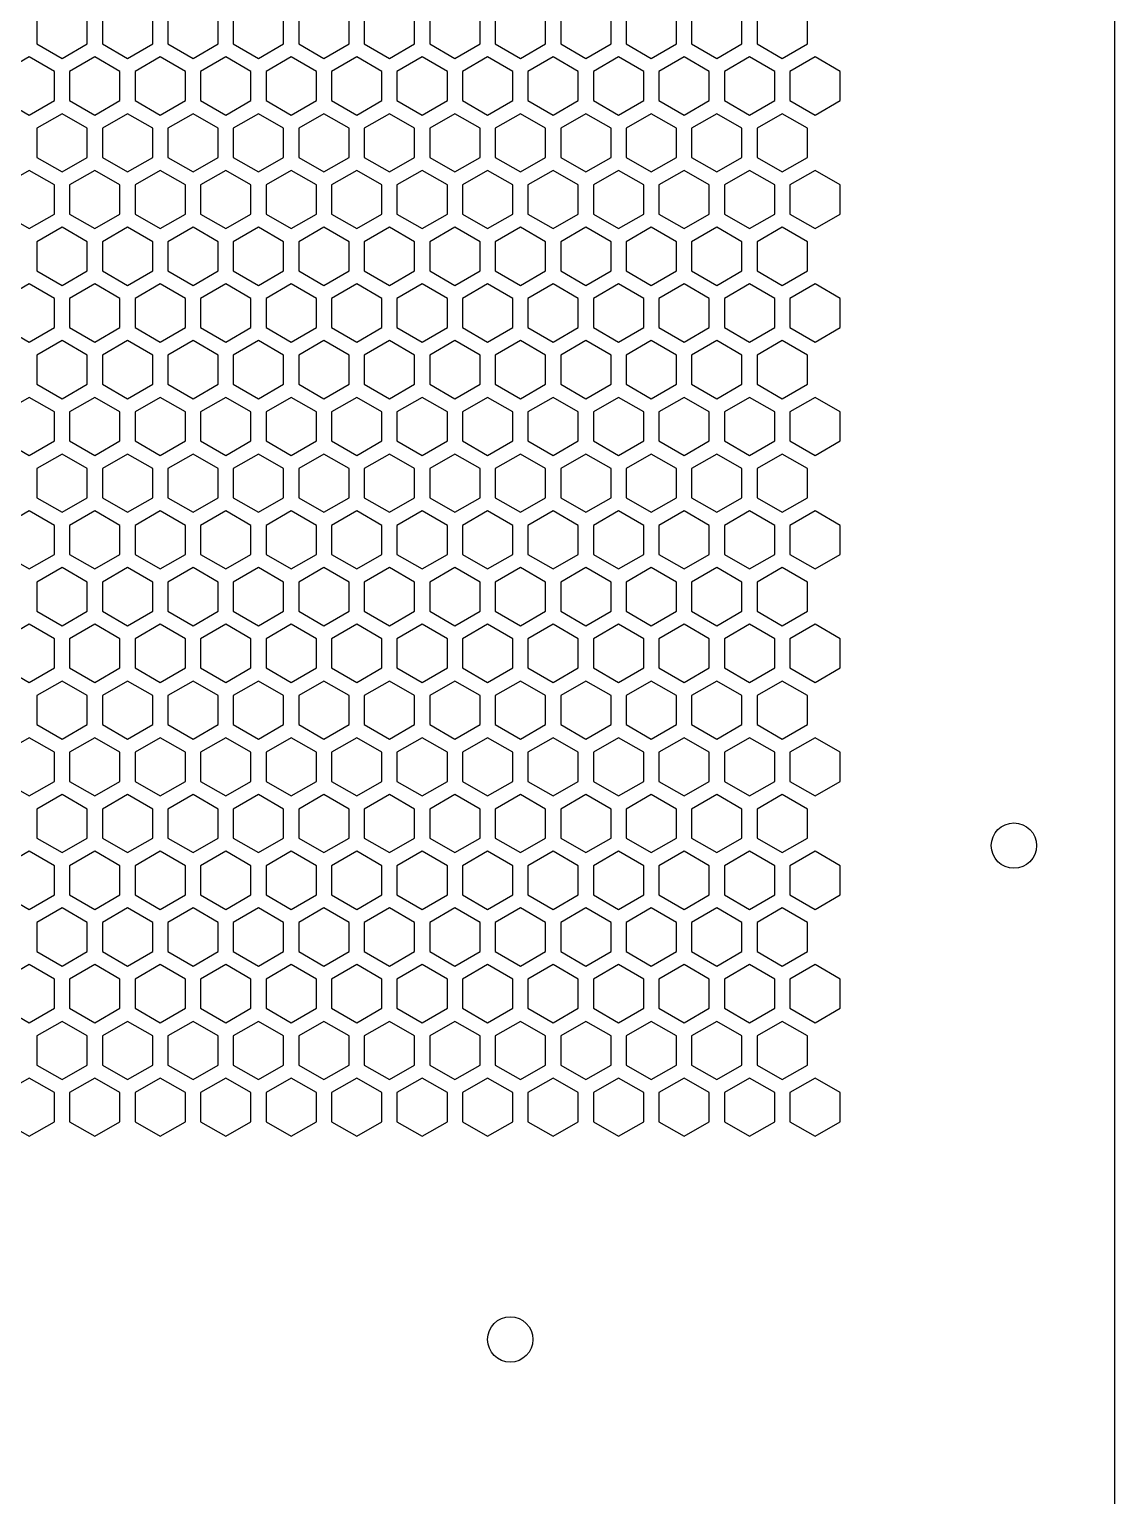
# Model space of a CAD drawing. Header units: millimetres. Extents: x 0 to 430, y 0 to 571.
# Drawn here: x 322.2 to 430, y 285.5 to 431 of the extents above; entities that cross this region are included whole.
import ezdxf

# ---------------------------------------------------------------- set-up
doc = ezdxf.new("R2010")
doc.units = ezdxf.units.MM
doc.layers.add('CUT', color=1, linetype='CONTINUOUS')

msp = doc.modelspace()

# ---------------------------------------------------------------- linework, layer by layer
at = {"layer": 'CUT'}
msp.add_line((430, 0), (430, 571), dxfattribs=at)
for points in [[(328, 432.4434), (325.5, 433.8868), (323, 432.4434), (323, 429.5566), (325.5, 428.1132), (328, 429.5566)], [(334.5, 432.4434), (332, 433.8868), (329.5, 432.4434), (329.5, 429.5566), (332, 428.1132), (334.5, 429.5566)], [(341, 432.4434), (338.5, 433.8868), (336, 432.4434), (336, 429.5566), (338.5, 428.1132), (341, 429.5566)], [(347.5, 432.4434), (345, 433.8868), (342.5, 432.4434), (342.5, 429.5566), (345, 428.1132), (347.5, 429.5566)], [(354, 432.4434), (351.5, 433.8868), (349, 432.4434), (349, 429.5566), (351.5, 428.1132), (354, 429.5566)], [(360.5, 432.4434), (358, 433.8868), (355.5, 432.4434), (355.5, 429.5566), (358, 428.1132), (360.5, 429.5566)], [(367, 432.4434), (364.5, 433.8868), (362, 432.4434), (362, 429.5566), (364.5, 428.1132), (367, 429.5566)], [(373.5, 432.4434), (371, 433.8868), (368.5, 432.4434), (368.5, 429.5566), (371, 428.1132), (373.5, 429.5566)], [(380, 432.4434), (377.5, 433.8868), (375, 432.4434), (375, 429.5566), (377.5, 428.1132), (380, 429.5566)], [(386.5, 432.4434), (384, 433.8868), (381.5, 432.4434), (381.5, 429.5566), (384, 428.1132), (386.5, 429.5566)], [(393, 432.4434), (390.5, 433.8868), (388, 432.4434), (388, 429.5566), (390.5, 428.1132), (393, 429.5566)], [(399.5, 432.4434), (397, 433.8868), (394.5, 432.4434), (394.5, 429.5566), (397, 428.1132), (399.5, 429.5566)], [(324.75, 426.8142), (322.25, 428.2576), (319.75, 426.8142), (319.75, 423.9275), (322.25, 422.4841), (324.75, 423.9275)], [(331.25, 426.8142), (328.75, 428.2576), (326.25, 426.8142), (326.25, 423.9275), (328.75, 422.4841), (331.25, 423.9275)], [(337.75, 426.8142), (335.25, 428.2576), (332.75, 426.8142), (332.75, 423.9275), (335.25, 422.4841), (337.75, 423.9275)], [(344.25, 426.8142), (341.75, 428.2576), (339.25, 426.8142), (339.25, 423.9275), (341.75, 422.4841), (344.25, 423.9275)], [(350.75, 426.8142), (348.25, 428.2576), (345.75, 426.8142), (345.75, 423.9275), (348.25, 422.4841), (350.75, 423.9275)], [(357.25, 426.8142), (354.75, 428.2576), (352.25, 426.8142), (352.25, 423.9275), (354.75, 422.4841), (357.25, 423.9275)], [(363.75, 426.8142), (361.25, 428.2576), (358.75, 426.8142), (358.75, 423.9275), (361.25, 422.4841), (363.75, 423.9275)], [(370.25, 426.8142), (367.75, 428.2576), (365.25, 426.8142), (365.25, 423.9275), (367.75, 422.4841), (370.25, 423.9275)], [(376.75, 426.8142), (374.25, 428.2576), (371.75, 426.8142), (371.75, 423.9275), (374.25, 422.4841), (376.75, 423.9275)], [(383.25, 426.8142), (380.75, 428.2576), (378.25, 426.8142), (378.25, 423.9275), (380.75, 422.4841), (383.25, 423.9275)], [(389.75, 426.8142), (387.25, 428.2576), (384.75, 426.8142), (384.75, 423.9275), (387.25, 422.4841), (389.75, 423.9275)], [(396.25, 426.8142), (393.75, 428.2576), (391.25, 426.8142), (391.25, 423.9275), (393.75, 422.4841), (396.25, 423.9275)], [(402.75, 426.8142), (400.25, 428.2576), (397.75, 426.8142), (397.75, 423.9275), (400.25, 422.4841), (402.75, 423.9275)], [(328, 421.185), (325.5, 422.6284), (323, 421.185), (323, 418.2983), (325.5, 416.8549), (328, 418.2983)], [(334.5, 421.185), (332, 422.6284), (329.5, 421.185), (329.5, 418.2983), (332, 416.8549), (334.5, 418.2983)], [(341, 421.185), (338.5, 422.6284), (336, 421.185), (336, 418.2983), (338.5, 416.8549), (341, 418.2983)], [(347.5, 421.185), (345, 422.6284), (342.5, 421.185), (342.5, 418.2983), (345, 416.8549), (347.5, 418.2983)], [(354, 421.185), (351.5, 422.6284), (349, 421.185), (349, 418.2983), (351.5, 416.8549), (354, 418.2983)], [(360.5, 421.185), (358, 422.6284), (355.5, 421.185), (355.5, 418.2983), (358, 416.8549), (360.5, 418.2983)], [(367, 421.185), (364.5, 422.6284), (362, 421.185), (362, 418.2983), (364.5, 416.8549), (367, 418.2983)], [(373.5, 421.185), (371, 422.6284), (368.5, 421.185), (368.5, 418.2983), (371, 416.8549), (373.5, 418.2983)], [(380, 421.185), (377.5, 422.6284), (375, 421.185), (375, 418.2983), (377.5, 416.8549), (380, 418.2983)], [(386.5, 421.185), (384, 422.6284), (381.5, 421.185), (381.5, 418.2983), (384, 416.8549), (386.5, 418.2983)], [(393, 421.185), (390.5, 422.6284), (388, 421.185), (388, 418.2983), (390.5, 416.8549), (393, 418.2983)], [(399.5, 421.185), (397, 422.6284), (394.5, 421.185), (394.5, 418.2983), (397, 416.8549), (399.5, 418.2983)], [(324.75, 415.5559), (322.25, 416.9993), (319.75, 415.5559), (319.75, 412.6691), (322.25, 411.2258), (324.75, 412.6691)], [(331.25, 415.5559), (328.75, 416.9993), (326.25, 415.5559), (326.25, 412.6691), (328.75, 411.2258), (331.25, 412.6691)], [(337.75, 415.5559), (335.25, 416.9993), (332.75, 415.5559), (332.75, 412.6691), (335.25, 411.2258), (337.75, 412.6691)], [(344.25, 415.5559), (341.75, 416.9993), (339.25, 415.5559), (339.25, 412.6691), (341.75, 411.2258), (344.25, 412.6691)], [(350.75, 415.5559), (348.25, 416.9993), (345.75, 415.5559), (345.75, 412.6691), (348.25, 411.2258), (350.75, 412.6691)], [(357.25, 415.5559), (354.75, 416.9993), (352.25, 415.5559), (352.25, 412.6691), (354.75, 411.2258), (357.25, 412.6691)], [(363.75, 415.5559), (361.25, 416.9993), (358.75, 415.5559), (358.75, 412.6691), (361.25, 411.2258), (363.75, 412.6691)], [(370.25, 415.5559), (367.75, 416.9993), (365.25, 415.5559), (365.25, 412.6691), (367.75, 411.2258), (370.25, 412.6691)], [(376.75, 415.5559), (374.25, 416.9993), (371.75, 415.5559), (371.75, 412.6691), (374.25, 411.2258), (376.75, 412.6691)], [(383.25, 415.5559), (380.75, 416.9993), (378.25, 415.5559), (378.25, 412.6691), (380.75, 411.2258), (383.25, 412.6691)], [(389.75, 415.5559), (387.25, 416.9993), (384.75, 415.5559), (384.75, 412.6691), (387.25, 411.2258), (389.75, 412.6691)], [(396.25, 415.5559), (393.75, 416.9993), (391.25, 415.5559), (391.25, 412.6691), (393.75, 411.2258), (396.25, 412.6691)], [(402.75, 415.5559), (400.25, 416.9993), (397.75, 415.5559), (397.75, 412.6691), (400.25, 411.2258), (402.75, 412.6691)], [(328, 409.9267), (325.5, 411.3701), (323, 409.9267), (323, 407.04), (325.5, 405.5966), (328, 407.04)], [(334.5, 409.9267), (332, 411.3701), (329.5, 409.9267), (329.5, 407.04), (332, 405.5966), (334.5, 407.04)], [(341, 409.9267), (338.5, 411.3701), (336, 409.9267), (336, 407.04), (338.5, 405.5966), (341, 407.04)], [(347.5, 409.9267), (345, 411.3701), (342.5, 409.9267), (342.5, 407.04), (345, 405.5966), (347.5, 407.04)], [(354, 409.9267), (351.5, 411.3701), (349, 409.9267), (349, 407.04), (351.5, 405.5966), (354, 407.04)], [(360.5, 409.9267), (358, 411.3701), (355.5, 409.9267), (355.5, 407.04), (358, 405.5966), (360.5, 407.04)], [(367, 409.9267), (364.5, 411.3701), (362, 409.9267), (362, 407.04), (364.5, 405.5966), (367, 407.04)], [(373.5, 409.9267), (371, 411.3701), (368.5, 409.9267), (368.5, 407.04), (371, 405.5966), (373.5, 407.04)], [(380, 409.9267), (377.5, 411.3701), (375, 409.9267), (375, 407.04), (377.5, 405.5966), (380, 407.04)], [(386.5, 409.9267), (384, 411.3701), (381.5, 409.9267), (381.5, 407.04), (384, 405.5966), (386.5, 407.04)], [(393, 409.9267), (390.5, 411.3701), (388, 409.9267), (388, 407.04), (390.5, 405.5966), (393, 407.04)], [(399.5, 409.9267), (397, 411.3701), (394.5, 409.9267), (394.5, 407.04), (397, 405.5966), (399.5, 407.04)], [(324.75, 404.2976), (322.25, 405.7409), (319.75, 404.2976), (319.75, 401.4108), (322.25, 399.9674), (324.75, 401.4108)], [(331.25, 404.2976), (328.75, 405.7409), (326.25, 404.2976), (326.25, 401.4108), (328.75, 399.9674), (331.25, 401.4108)], [(337.75, 404.2976), (335.25, 405.7409), (332.75, 404.2976), (332.75, 401.4108), (335.25, 399.9674), (337.75, 401.4108)], [(344.25, 404.2976), (341.75, 405.7409), (339.25, 404.2976), (339.25, 401.4108), (341.75, 399.9674), (344.25, 401.4108)], [(350.75, 404.2976), (348.25, 405.7409), (345.75, 404.2976), (345.75, 401.4108), (348.25, 399.9674), (350.75, 401.4108)], [(357.25, 404.2976), (354.75, 405.7409), (352.25, 404.2976), (352.25, 401.4108), (354.75, 399.9674), (357.25, 401.4108)], [(363.75, 404.2976), (361.25, 405.7409), (358.75, 404.2976), (358.75, 401.4108), (361.25, 399.9674), (363.75, 401.4108)], [(370.25, 404.2976), (367.75, 405.7409), (365.25, 404.2976), (365.25, 401.4108), (367.75, 399.9674), (370.25, 401.4108)], [(376.75, 404.2976), (374.25, 405.7409), (371.75, 404.2976), (371.75, 401.4108), (374.25, 399.9674), (376.75, 401.4108)], [(383.25, 404.2976), (380.75, 405.7409), (378.25, 404.2976), (378.25, 401.4108), (380.75, 399.9674), (383.25, 401.4108)], [(389.75, 404.2976), (387.25, 405.7409), (384.75, 404.2976), (384.75, 401.4108), (387.25, 399.9674), (389.75, 401.4108)], [(396.25, 404.2976), (393.75, 405.7409), (391.25, 404.2976), (391.25, 401.4108), (393.75, 399.9674), (396.25, 401.4108)], [(402.75, 404.2976), (400.25, 405.7409), (397.75, 404.2976), (397.75, 401.4108), (400.25, 399.9674), (402.75, 401.4108)], [(328, 398.6684), (325.5, 400.1118), (323, 398.6684), (323, 395.7816), (325.5, 394.3383), (328, 395.7816)], [(334.5, 398.6684), (332, 400.1118), (329.5, 398.6684), (329.5, 395.7816), (332, 394.3383), (334.5, 395.7816)], [(341, 398.6684), (338.5, 400.1118), (336, 398.6684), (336, 395.7816), (338.5, 394.3383), (341, 395.7816)], [(347.5, 398.6684), (345, 400.1118), (342.5, 398.6684), (342.5, 395.7816), (345, 394.3383), (347.5, 395.7816)], [(354, 398.6684), (351.5, 400.1118), (349, 398.6684), (349, 395.7816), (351.5, 394.3383), (354, 395.7816)], [(360.5, 398.6684), (358, 400.1118), (355.5, 398.6684), (355.5, 395.7816), (358, 394.3383), (360.5, 395.7816)], [(367, 398.6684), (364.5, 400.1118), (362, 398.6684), (362, 395.7816), (364.5, 394.3383), (367, 395.7816)], [(373.5, 398.6684), (371, 400.1118), (368.5, 398.6684), (368.5, 395.7816), (371, 394.3383), (373.5, 395.7816)], [(380, 398.6684), (377.5, 400.1118), (375, 398.6684), (375, 395.7816), (377.5, 394.3383), (380, 395.7816)], [(386.5, 398.6684), (384, 400.1118), (381.5, 398.6684), (381.5, 395.7816), (384, 394.3383), (386.5, 395.7816)], [(393, 398.6684), (390.5, 400.1118), (388, 398.6684), (388, 395.7816), (390.5, 394.3383), (393, 395.7816)], [(399.5, 398.6684), (397, 400.1118), (394.5, 398.6684), (394.5, 395.7816), (397, 394.3383), (399.5, 395.7816)], [(324.75, 393.0392), (322.25, 394.4826), (319.75, 393.0392), (319.75, 390.1525), (322.25, 388.7091), (324.75, 390.1525)], [(331.25, 393.0392), (328.75, 394.4826), (326.25, 393.0392), (326.25, 390.1525), (328.75, 388.7091), (331.25, 390.1525)], [(337.75, 393.0392), (335.25, 394.4826), (332.75, 393.0392), (332.75, 390.1525), (335.25, 388.7091), (337.75, 390.1525)], [(344.25, 393.0392), (341.75, 394.4826), (339.25, 393.0392), (339.25, 390.1525), (341.75, 388.7091), (344.25, 390.1525)], [(350.75, 393.0392), (348.25, 394.4826), (345.75, 393.0392), (345.75, 390.1525), (348.25, 388.7091), (350.75, 390.1525)], [(357.25, 393.0392), (354.75, 394.4826), (352.25, 393.0392), (352.25, 390.1525), (354.75, 388.7091), (357.25, 390.1525)], [(363.75, 393.0392), (361.25, 394.4826), (358.75, 393.0392), (358.75, 390.1525), (361.25, 388.7091), (363.75, 390.1525)], [(370.25, 393.0392), (367.75, 394.4826), (365.25, 393.0392), (365.25, 390.1525), (367.75, 388.7091), (370.25, 390.1525)], [(376.75, 393.0392), (374.25, 394.4826), (371.75, 393.0392), (371.75, 390.1525), (374.25, 388.7091), (376.75, 390.1525)], [(383.25, 393.0392), (380.75, 394.4826), (378.25, 393.0392), (378.25, 390.1525), (380.75, 388.7091), (383.25, 390.1525)], [(389.75, 393.0392), (387.25, 394.4826), (384.75, 393.0392), (384.75, 390.1525), (387.25, 388.7091), (389.75, 390.1525)], [(396.25, 393.0392), (393.75, 394.4826), (391.25, 393.0392), (391.25, 390.1525), (393.75, 388.7091), (396.25, 390.1525)], [(402.75, 393.0392), (400.25, 394.4826), (397.75, 393.0392), (397.75, 390.1525), (400.25, 388.7091), (402.75, 390.1525)], [(328, 387.4101), (325.5, 388.8534), (323, 387.4101), (323, 384.5233), (325.5, 383.0799), (328, 384.5233)], [(334.5, 387.4101), (332, 388.8534), (329.5, 387.4101), (329.5, 384.5233), (332, 383.0799), (334.5, 384.5233)], [(341, 387.4101), (338.5, 388.8534), (336, 387.4101), (336, 384.5233), (338.5, 383.0799), (341, 384.5233)], [(347.5, 387.4101), (345, 388.8534), (342.5, 387.4101), (342.5, 384.5233), (345, 383.0799), (347.5, 384.5233)], [(354, 387.4101), (351.5, 388.8534), (349, 387.4101), (349, 384.5233), (351.5, 383.0799), (354, 384.5233)], [(360.5, 387.4101), (358, 388.8534), (355.5, 387.4101), (355.5, 384.5233), (358, 383.0799), (360.5, 384.5233)], [(367, 387.4101), (364.5, 388.8534), (362, 387.4101), (362, 384.5233), (364.5, 383.0799), (367, 384.5233)], [(373.5, 387.4101), (371, 388.8534), (368.5, 387.4101), (368.5, 384.5233), (371, 383.0799), (373.5, 384.5233)], [(380, 387.4101), (377.5, 388.8534), (375, 387.4101), (375, 384.5233), (377.5, 383.0799), (380, 384.5233)], [(386.5, 387.4101), (384, 388.8534), (381.5, 387.4101), (381.5, 384.5233), (384, 383.0799), (386.5, 384.5233)], [(393, 387.4101), (390.5, 388.8534), (388, 387.4101), (388, 384.5233), (390.5, 383.0799), (393, 384.5233)], [(399.5, 387.4101), (397, 388.8534), (394.5, 387.4101), (394.5, 384.5233), (397, 383.0799), (399.5, 384.5233)], [(324.75, 381.7809), (322.25, 383.2243), (319.75, 381.7809), (319.75, 378.8941), (322.25, 377.4508), (324.75, 378.8941)], [(331.25, 381.7809), (328.75, 383.2243), (326.25, 381.7809), (326.25, 378.8941), (328.75, 377.4508), (331.25, 378.8941)], [(337.75, 381.7809), (335.25, 383.2243), (332.75, 381.7809), (332.75, 378.8941), (335.25, 377.4508), (337.75, 378.8941)], [(344.25, 381.7809), (341.75, 383.2243), (339.25, 381.7809), (339.25, 378.8941), (341.75, 377.4508), (344.25, 378.8941)], [(350.75, 381.7809), (348.25, 383.2243), (345.75, 381.7809), (345.75, 378.8941), (348.25, 377.4508), (350.75, 378.8941)], [(357.25, 381.7809), (354.75, 383.2243), (352.25, 381.7809), (352.25, 378.8941), (354.75, 377.4508), (357.25, 378.8941)], [(363.75, 381.7809), (361.25, 383.2243), (358.75, 381.7809), (358.75, 378.8941), (361.25, 377.4508), (363.75, 378.8941)], [(370.25, 381.7809), (367.75, 383.2243), (365.25, 381.7809), (365.25, 378.8941), (367.75, 377.4508), (370.25, 378.8941)], [(376.75, 381.7809), (374.25, 383.2243), (371.75, 381.7809), (371.75, 378.8941), (374.25, 377.4508), (376.75, 378.8941)], [(383.25, 381.7809), (380.75, 383.2243), (378.25, 381.7809), (378.25, 378.8941), (380.75, 377.4508), (383.25, 378.8941)], [(389.75, 381.7809), (387.25, 383.2243), (384.75, 381.7809), (384.75, 378.8941), (387.25, 377.4508), (389.75, 378.8941)], [(396.25, 381.7809), (393.75, 383.2243), (391.25, 381.7809), (391.25, 378.8941), (393.75, 377.4508), (396.25, 378.8941)], [(402.75, 381.7809), (400.25, 383.2243), (397.75, 381.7809), (397.75, 378.8941), (400.25, 377.4508), (402.75, 378.8941)], [(328, 376.1517), (325.5, 377.5951), (323, 376.1517), (323, 373.265), (325.5, 371.8216), (328, 373.265)], [(334.5, 376.1517), (332, 377.5951), (329.5, 376.1517), (329.5, 373.265), (332, 371.8216), (334.5, 373.265)], [(341, 376.1517), (338.5, 377.5951), (336, 376.1517), (336, 373.265), (338.5, 371.8216), (341, 373.265)], [(347.5, 376.1517), (345, 377.5951), (342.5, 376.1517), (342.5, 373.265), (345, 371.8216), (347.5, 373.265)], [(354, 376.1517), (351.5, 377.5951), (349, 376.1517), (349, 373.265), (351.5, 371.8216), (354, 373.265)], [(360.5, 376.1517), (358, 377.5951), (355.5, 376.1517), (355.5, 373.265), (358, 371.8216), (360.5, 373.265)], [(367, 376.1517), (364.5, 377.5951), (362, 376.1517), (362, 373.265), (364.5, 371.8216), (367, 373.265)], [(373.5, 376.1517), (371, 377.5951), (368.5, 376.1517), (368.5, 373.265), (371, 371.8216), (373.5, 373.265)], [(380, 376.1517), (377.5, 377.5951), (375, 376.1517), (375, 373.265), (377.5, 371.8216), (380, 373.265)], [(386.5, 376.1517), (384, 377.5951), (381.5, 376.1517), (381.5, 373.265), (384, 371.8216), (386.5, 373.265)], [(393, 376.1517), (390.5, 377.5951), (388, 376.1517), (388, 373.265), (390.5, 371.8216), (393, 373.265)], [(399.5, 376.1517), (397, 377.5951), (394.5, 376.1517), (394.5, 373.265), (397, 371.8216), (399.5, 373.265)], [(324.75, 370.5226), (322.25, 371.9659), (319.75, 370.5226), (319.75, 367.6358), (322.25, 366.1924), (324.75, 367.6358)], [(331.25, 370.5226), (328.75, 371.9659), (326.25, 370.5226), (326.25, 367.6358), (328.75, 366.1924), (331.25, 367.6358)], [(337.75, 370.5226), (335.25, 371.9659), (332.75, 370.5226), (332.75, 367.6358), (335.25, 366.1924), (337.75, 367.6358)], [(344.25, 370.5226), (341.75, 371.9659), (339.25, 370.5226), (339.25, 367.6358), (341.75, 366.1924), (344.25, 367.6358)], [(350.75, 370.5226), (348.25, 371.9659), (345.75, 370.5226), (345.75, 367.6358), (348.25, 366.1924), (350.75, 367.6358)], [(357.25, 370.5226), (354.75, 371.9659), (352.25, 370.5226), (352.25, 367.6358), (354.75, 366.1924), (357.25, 367.6358)], [(363.75, 370.5226), (361.25, 371.9659), (358.75, 370.5226), (358.75, 367.6358), (361.25, 366.1924), (363.75, 367.6358)], [(370.25, 370.5226), (367.75, 371.9659), (365.25, 370.5226), (365.25, 367.6358), (367.75, 366.1924), (370.25, 367.6358)], [(376.75, 370.5226), (374.25, 371.9659), (371.75, 370.5226), (371.75, 367.6358), (374.25, 366.1924), (376.75, 367.6358)], [(383.25, 370.5226), (380.75, 371.9659), (378.25, 370.5226), (378.25, 367.6358), (380.75, 366.1924), (383.25, 367.6358)], [(389.75, 370.5226), (387.25, 371.9659), (384.75, 370.5226), (384.75, 367.6358), (387.25, 366.1924), (389.75, 367.6358)], [(396.25, 370.5226), (393.75, 371.9659), (391.25, 370.5226), (391.25, 367.6358), (393.75, 366.1924), (396.25, 367.6358)], [(402.75, 370.5226), (400.25, 371.9659), (397.75, 370.5226), (397.75, 367.6358), (400.25, 366.1924), (402.75, 367.6358)], [(328, 364.8934), (325.5, 366.3368), (323, 364.8934), (323, 362.0066), (325.5, 360.5633), (328, 362.0066)], [(334.5, 364.8934), (332, 366.3368), (329.5, 364.8934), (329.5, 362.0066), (332, 360.5633), (334.5, 362.0066)], [(341, 364.8934), (338.5, 366.3368), (336, 364.8934), (336, 362.0066), (338.5, 360.5633), (341, 362.0066)], [(347.5, 364.8934), (345, 366.3368), (342.5, 364.8934), (342.5, 362.0066), (345, 360.5633), (347.5, 362.0066)], [(354, 364.8934), (351.5, 366.3368), (349, 364.8934), (349, 362.0066), (351.5, 360.5633), (354, 362.0066)], [(360.5, 364.8934), (358, 366.3368), (355.5, 364.8934), (355.5, 362.0066), (358, 360.5633), (360.5, 362.0066)], [(367, 364.8934), (364.5, 366.3368), (362, 364.8934), (362, 362.0066), (364.5, 360.5633), (367, 362.0066)], [(373.5, 364.8934), (371, 366.3368), (368.5, 364.8934), (368.5, 362.0066), (371, 360.5633), (373.5, 362.0066)], [(380, 364.8934), (377.5, 366.3368), (375, 364.8934), (375, 362.0066), (377.5, 360.5633), (380, 362.0066)], [(386.5, 364.8934), (384, 366.3368), (381.5, 364.8934), (381.5, 362.0066), (384, 360.5633), (386.5, 362.0066)], [(393, 364.8934), (390.5, 366.3368), (388, 364.8934), (388, 362.0066), (390.5, 360.5633), (393, 362.0066)], [(399.5, 364.8934), (397, 366.3368), (394.5, 364.8934), (394.5, 362.0066), (397, 360.5633), (399.5, 362.0066)], [(324.75, 359.2642), (322.25, 360.7076), (319.75, 359.2642), (319.75, 356.3775), (322.25, 354.9341), (324.75, 356.3775)], [(331.25, 359.2642), (328.75, 360.7076), (326.25, 359.2642), (326.25, 356.3775), (328.75, 354.9341), (331.25, 356.3775)], [(337.75, 359.2642), (335.25, 360.7076), (332.75, 359.2642), (332.75, 356.3775), (335.25, 354.9341), (337.75, 356.3775)], [(344.25, 359.2642), (341.75, 360.7076), (339.25, 359.2642), (339.25, 356.3775), (341.75, 354.9341), (344.25, 356.3775)], [(350.75, 359.2642), (348.25, 360.7076), (345.75, 359.2642), (345.75, 356.3775), (348.25, 354.9341), (350.75, 356.3775)], [(357.25, 359.2642), (354.75, 360.7076), (352.25, 359.2642), (352.25, 356.3775), (354.75, 354.9341), (357.25, 356.3775)], [(363.75, 359.2642), (361.25, 360.7076), (358.75, 359.2642), (358.75, 356.3775), (361.25, 354.9341), (363.75, 356.3775)], [(370.25, 359.2642), (367.75, 360.7076), (365.25, 359.2642), (365.25, 356.3775), (367.75, 354.9341), (370.25, 356.3775)], [(376.75, 359.2642), (374.25, 360.7076), (371.75, 359.2642), (371.75, 356.3775), (374.25, 354.9341), (376.75, 356.3775)], [(383.25, 359.2642), (380.75, 360.7076), (378.25, 359.2642), (378.25, 356.3775), (380.75, 354.9341), (383.25, 356.3775)], [(389.75, 359.2642), (387.25, 360.7076), (384.75, 359.2642), (384.75, 356.3775), (387.25, 354.9341), (389.75, 356.3775)], [(396.25, 359.2642), (393.75, 360.7076), (391.25, 359.2642), (391.25, 356.3775), (393.75, 354.9341), (396.25, 356.3775)], [(402.75, 359.2642), (400.25, 360.7076), (397.75, 359.2642), (397.75, 356.3775), (400.25, 354.9341), (402.75, 356.3775)], [(328, 353.6351), (325.5, 355.0784), (323, 353.6351), (323, 350.7483), (325.5, 349.3049), (328, 350.7483)], [(334.5, 353.6351), (332, 355.0784), (329.5, 353.6351), (329.5, 350.7483), (332, 349.3049), (334.5, 350.7483)], [(341, 353.6351), (338.5, 355.0784), (336, 353.6351), (336, 350.7483), (338.5, 349.3049), (341, 350.7483)], [(347.5, 353.6351), (345, 355.0784), (342.5, 353.6351), (342.5, 350.7483), (345, 349.3049), (347.5, 350.7483)], [(354, 353.6351), (351.5, 355.0784), (349, 353.6351), (349, 350.7483), (351.5, 349.3049), (354, 350.7483)], [(360.5, 353.6351), (358, 355.0784), (355.5, 353.6351), (355.5, 350.7483), (358, 349.3049), (360.5, 350.7483)], [(367, 353.6351), (364.5, 355.0784), (362, 353.6351), (362, 350.7483), (364.5, 349.3049), (367, 350.7483)], [(373.5, 353.6351), (371, 355.0784), (368.5, 353.6351), (368.5, 350.7483), (371, 349.3049), (373.5, 350.7483)], [(380, 353.6351), (377.5, 355.0784), (375, 353.6351), (375, 350.7483), (377.5, 349.3049), (380, 350.7483)], [(386.5, 353.6351), (384, 355.0784), (381.5, 353.6351), (381.5, 350.7483), (384, 349.3049), (386.5, 350.7483)], [(393, 353.6351), (390.5, 355.0784), (388, 353.6351), (388, 350.7483), (390.5, 349.3049), (393, 350.7483)], [(399.5, 353.6351), (397, 355.0784), (394.5, 353.6351), (394.5, 350.7483), (397, 349.3049), (399.5, 350.7483)], [(324.75, 348.0059), (322.25, 349.4493), (319.75, 348.0059), (319.75, 345.1191), (322.25, 343.6758), (324.75, 345.1191)], [(331.25, 348.0059), (328.75, 349.4493), (326.25, 348.0059), (326.25, 345.1191), (328.75, 343.6758), (331.25, 345.1191)], [(337.75, 348.0059), (335.25, 349.4493), (332.75, 348.0059), (332.75, 345.1191), (335.25, 343.6758), (337.75, 345.1191)], [(344.25, 348.0059), (341.75, 349.4493), (339.25, 348.0059), (339.25, 345.1191), (341.75, 343.6758), (344.25, 345.1191)], [(350.75, 348.0059), (348.25, 349.4493), (345.75, 348.0059), (345.75, 345.1191), (348.25, 343.6758), (350.75, 345.1191)], [(357.25, 348.0059), (354.75, 349.4493), (352.25, 348.0059), (352.25, 345.1191), (354.75, 343.6758), (357.25, 345.1191)], [(363.75, 348.0059), (361.25, 349.4493), (358.75, 348.0059), (358.75, 345.1191), (361.25, 343.6758), (363.75, 345.1191)], [(370.25, 348.0059), (367.75, 349.4493), (365.25, 348.0059), (365.25, 345.1191), (367.75, 343.6758), (370.25, 345.1191)], [(376.75, 348.0059), (374.25, 349.4493), (371.75, 348.0059), (371.75, 345.1191), (374.25, 343.6758), (376.75, 345.1191)], [(383.25, 348.0059), (380.75, 349.4493), (378.25, 348.0059), (378.25, 345.1191), (380.75, 343.6758), (383.25, 345.1191)], [(389.75, 348.0059), (387.25, 349.4493), (384.75, 348.0059), (384.75, 345.1191), (387.25, 343.6758), (389.75, 345.1191)], [(396.25, 348.0059), (393.75, 349.4493), (391.25, 348.0059), (391.25, 345.1191), (393.75, 343.6758), (396.25, 345.1191)], [(402.75, 348.0059), (400.25, 349.4493), (397.75, 348.0059), (397.75, 345.1191), (400.25, 343.6758), (402.75, 345.1191)], [(328, 342.3767), (325.5, 343.8201), (323, 342.3767), (323, 339.49), (325.5, 338.0466), (328, 339.49)], [(334.5, 342.3767), (332, 343.8201), (329.5, 342.3767), (329.5, 339.49), (332, 338.0466), (334.5, 339.49)], [(341, 342.3767), (338.5, 343.8201), (336, 342.3767), (336, 339.49), (338.5, 338.0466), (341, 339.49)], [(347.5, 342.3767), (345, 343.8201), (342.5, 342.3767), (342.5, 339.49), (345, 338.0466), (347.5, 339.49)], [(354, 342.3767), (351.5, 343.8201), (349, 342.3767), (349, 339.49), (351.5, 338.0466), (354, 339.49)], [(360.5, 342.3767), (358, 343.8201), (355.5, 342.3767), (355.5, 339.49), (358, 338.0466), (360.5, 339.49)], [(367, 342.3767), (364.5, 343.8201), (362, 342.3767), (362, 339.49), (364.5, 338.0466), (367, 339.49)], [(373.5, 342.3767), (371, 343.8201), (368.5, 342.3767), (368.5, 339.49), (371, 338.0466), (373.5, 339.49)], [(380, 342.3767), (377.5, 343.8201), (375, 342.3767), (375, 339.49), (377.5, 338.0466), (380, 339.49)], [(386.5, 342.3767), (384, 343.8201), (381.5, 342.3767), (381.5, 339.49), (384, 338.0466), (386.5, 339.49)], [(393, 342.3767), (390.5, 343.8201), (388, 342.3767), (388, 339.49), (390.5, 338.0466), (393, 339.49)], [(399.5, 342.3767), (397, 343.8201), (394.5, 342.3767), (394.5, 339.49), (397, 338.0466), (399.5, 339.49)], [(324.75, 336.7476), (322.25, 338.1909), (319.75, 336.7476), (319.75, 333.8608), (322.25, 332.4174), (324.75, 333.8608)], [(331.25, 336.7476), (328.75, 338.1909), (326.25, 336.7476), (326.25, 333.8608), (328.75, 332.4174), (331.25, 333.8608)], [(337.75, 336.7476), (335.25, 338.1909), (332.75, 336.7476), (332.75, 333.8608), (335.25, 332.4174), (337.75, 333.8608)], [(344.25, 336.7476), (341.75, 338.1909), (339.25, 336.7476), (339.25, 333.8608), (341.75, 332.4174), (344.25, 333.8608)], [(350.75, 336.7476), (348.25, 338.1909), (345.75, 336.7476), (345.75, 333.8608), (348.25, 332.4174), (350.75, 333.8608)], [(357.25, 336.7476), (354.75, 338.1909), (352.25, 336.7476), (352.25, 333.8608), (354.75, 332.4174), (357.25, 333.8608)], [(363.75, 336.7476), (361.25, 338.1909), (358.75, 336.7476), (358.75, 333.8608), (361.25, 332.4174), (363.75, 333.8608)], [(370.25, 336.7476), (367.75, 338.1909), (365.25, 336.7476), (365.25, 333.8608), (367.75, 332.4174), (370.25, 333.8608)], [(376.75, 336.7476), (374.25, 338.1909), (371.75, 336.7476), (371.75, 333.8608), (374.25, 332.4174), (376.75, 333.8608)], [(383.25, 336.7476), (380.75, 338.1909), (378.25, 336.7476), (378.25, 333.8608), (380.75, 332.4174), (383.25, 333.8608)], [(389.75, 336.7476), (387.25, 338.1909), (384.75, 336.7476), (384.75, 333.8608), (387.25, 332.4174), (389.75, 333.8608)], [(396.25, 336.7476), (393.75, 338.1909), (391.25, 336.7476), (391.25, 333.8608), (393.75, 332.4174), (396.25, 333.8608)], [(402.75, 336.7476), (400.25, 338.1909), (397.75, 336.7476), (397.75, 333.8608), (400.25, 332.4174), (402.75, 333.8608)], [(328, 331.1184), (325.5, 332.5618), (323, 331.1184), (323, 328.2317), (325.5, 326.7883), (328, 328.2317)], [(334.5, 331.1184), (332, 332.5618), (329.5, 331.1184), (329.5, 328.2317), (332, 326.7883), (334.5, 328.2317)], [(341, 331.1184), (338.5, 332.5618), (336, 331.1184), (336, 328.2317), (338.5, 326.7883), (341, 328.2317)], [(347.5, 331.1184), (345, 332.5618), (342.5, 331.1184), (342.5, 328.2317), (345, 326.7883), (347.5, 328.2317)], [(354, 331.1184), (351.5, 332.5618), (349, 331.1184), (349, 328.2317), (351.5, 326.7883), (354, 328.2317)], [(360.5, 331.1184), (358, 332.5618), (355.5, 331.1184), (355.5, 328.2317), (358, 326.7883), (360.5, 328.2317)], [(367, 331.1184), (364.5, 332.5618), (362, 331.1184), (362, 328.2317), (364.5, 326.7883), (367, 328.2317)], [(373.5, 331.1184), (371, 332.5618), (368.5, 331.1184), (368.5, 328.2317), (371, 326.7883), (373.5, 328.2317)], [(380, 331.1184), (377.5, 332.5618), (375, 331.1184), (375, 328.2317), (377.5, 326.7883), (380, 328.2317)], [(386.5, 331.1184), (384, 332.5618), (381.5, 331.1184), (381.5, 328.2317), (384, 326.7883), (386.5, 328.2317)], [(393, 331.1184), (390.5, 332.5618), (388, 331.1184), (388, 328.2317), (390.5, 326.7883), (393, 328.2317)], [(399.5, 331.1184), (397, 332.5618), (394.5, 331.1184), (394.5, 328.2317), (397, 326.7883), (399.5, 328.2317)], [(324.75, 325.4892), (322.25, 326.9326), (319.75, 325.4892), (319.75, 322.6025), (322.25, 321.1591), (324.75, 322.6025)], [(331.25, 325.4892), (328.75, 326.9326), (326.25, 325.4892), (326.25, 322.6025), (328.75, 321.1591), (331.25, 322.6025)], [(337.75, 325.4892), (335.25, 326.9326), (332.75, 325.4892), (332.75, 322.6025), (335.25, 321.1591), (337.75, 322.6025)], [(344.25, 325.4892), (341.75, 326.9326), (339.25, 325.4892), (339.25, 322.6025), (341.75, 321.1591), (344.25, 322.6025)], [(350.75, 325.4892), (348.25, 326.9326), (345.75, 325.4892), (345.75, 322.6025), (348.25, 321.1591), (350.75, 322.6025)], [(357.25, 325.4892), (354.75, 326.9326), (352.25, 325.4892), (352.25, 322.6025), (354.75, 321.1591), (357.25, 322.6025)], [(363.75, 325.4892), (361.25, 326.9326), (358.75, 325.4892), (358.75, 322.6025), (361.25, 321.1591), (363.75, 322.6025)], [(370.25, 325.4892), (367.75, 326.9326), (365.25, 325.4892), (365.25, 322.6025), (367.75, 321.1591), (370.25, 322.6025)], [(376.75, 325.4892), (374.25, 326.9326), (371.75, 325.4892), (371.75, 322.6025), (374.25, 321.1591), (376.75, 322.6025)], [(383.25, 325.4892), (380.75, 326.9326), (378.25, 325.4892), (378.25, 322.6025), (380.75, 321.1591), (383.25, 322.6025)], [(389.75, 325.4892), (387.25, 326.9326), (384.75, 325.4892), (384.75, 322.6025), (387.25, 321.1591), (389.75, 322.6025)], [(396.25, 325.4892), (393.75, 326.9326), (391.25, 325.4892), (391.25, 322.6025), (393.75, 321.1591), (396.25, 322.6025)], [(402.75, 325.4892), (400.25, 326.9326), (397.75, 325.4892), (397.75, 322.6025), (400.25, 321.1591), (402.75, 322.6025)]]:
    msp.add_lwpolyline(points, close=True, dxfattribs=at)
for centre in [(420, 350), (370, 301)]:
    msp.add_circle(centre, 2.25, dxfattribs=at)

doc.saveas('drawing.dxf')
